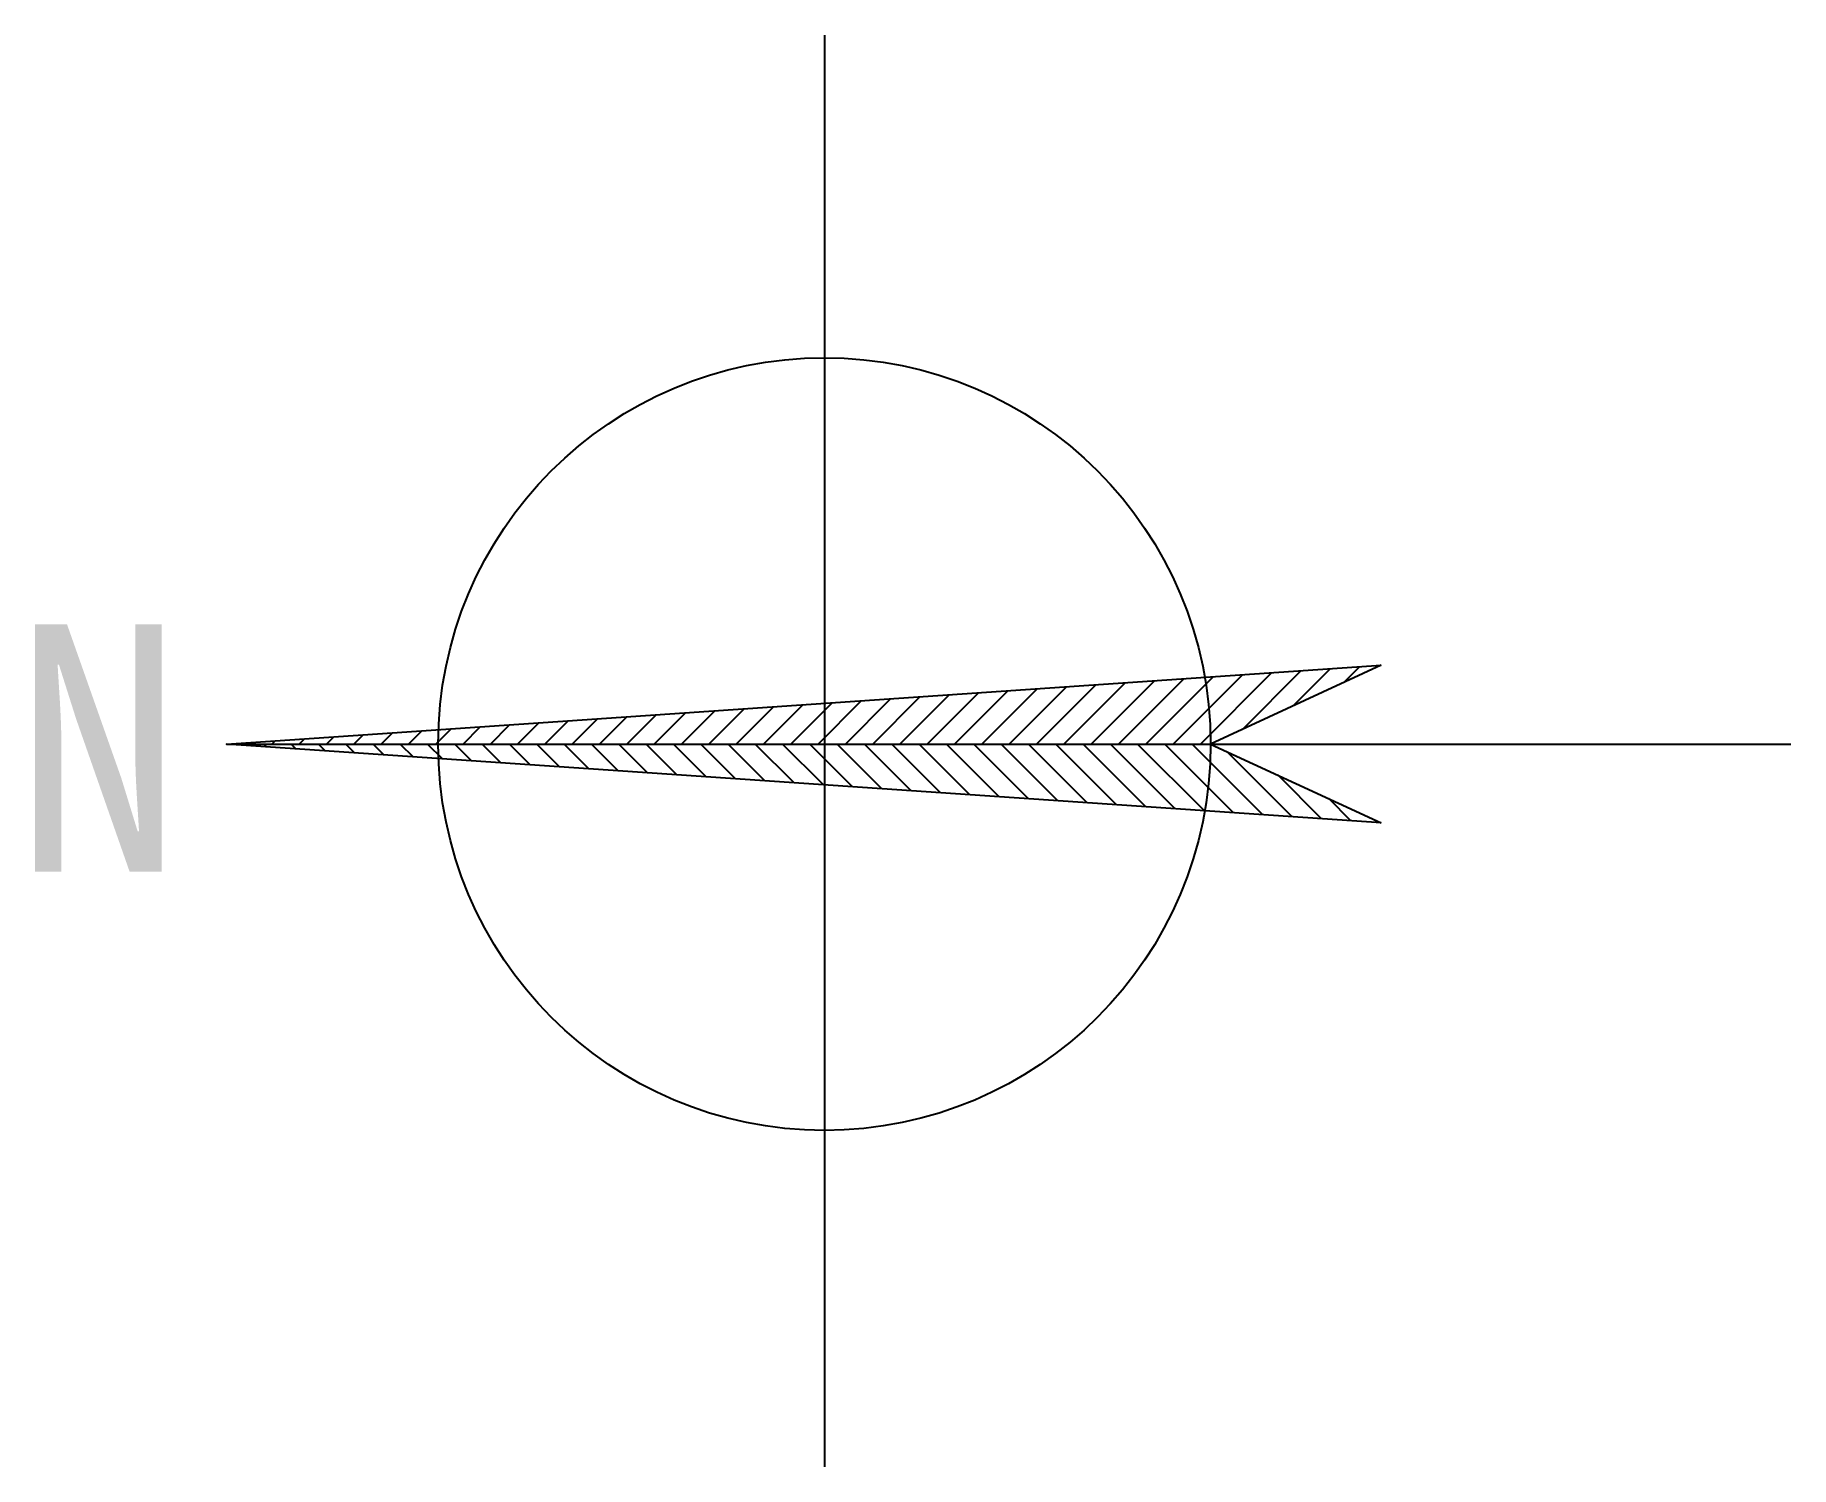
# Model space of a CAD drawing. Extents: x -8310 to -2628, y 5850 to 10483.
import ezdxf

# ---------------------------------------------------------------- set-up
doc = ezdxf.new("R2010")
doc.units = 0
doc.header["$MEASUREMENT"] = 0
doc.layers.get('0').update_dxf_attribs({"linetype": 'CONTINUOUS'})
doc.layers.add('4', color=5, linetype='CONTINUOUS')
doc.layers.add('LAYER5', color=5, linetype='CONTINUOUS')

msp = doc.modelspace()

# ---------------------------------------------------------------- hatches: boundary and pattern name
at = {"layer": 'LAYER5'}
h = msp.add_hatch(dxfattribs=at)
h.set_pattern_fill('ANSI31', color=256, scale=500, style=0)
h.paths.add_polyline_path([(-4505.8, 8189.1, 0.043433), (-4524.6, 8405), (-5755.8, 8321), (-5755.8, 8189.1)])
h.paths.add_polyline_path([(-5755.8, 8189.1), (-5755.8, 8321), (-7005, 8235.8, 0.009356), (-7005.8, 8189.1)])
h.paths.add_polyline_path([(-4524.6, 8405, -0.043433), (-4505.8, 8189.1), (-3953.9, 8443.9)])
h.paths.add_polyline_path([(-7005.8, 8189.1, -0.009356), (-7005, 8235.8), (-7690.6, 8189.1)])
h = msp.add_hatch(dxfattribs=at)
h.set_pattern_fill('ANSI31', color=256, scale=500, angle=90, style=0)
h.paths.add_polyline_path([(-4524.6, 7973.1, 0.043433), (-4505.8, 8189.1), (-5755.8, 8189.1), (-5755.8, 8057.1)])
h.paths.add_polyline_path([(-4505.8, 8189.1, -0.043433), (-4524.6, 7973.1), (-3953.9, 7934.2)])
h.paths.add_polyline_path([(-5755.8, 8057.1), (-5755.8, 8189.1), (-7005.8, 8189.1, 0.009356), (-7005, 8142.3)])
h.paths.add_polyline_path([(-7005, 8142.3, -0.009356), (-7005.8, 8189.1), (-7690.6, 8189.1)])

# ---------------------------------------------------------------- linework, layer by layer
at = {"layer": '4', "linetype": 'BYBLOCK'}
msp.add_lwpolyline([(-3953.9, 7934.2), (-7690.6, 8189.1), (-7690.6, 8189.1), (-3953.9, 8443.9)], dxfattribs=at)
at = {"layer": '4', "linetype": 'BYBLOCK', "ltscale": 2}
msp.add_circle((-5755.8, 8189.1), 1250, dxfattribs=at)
at = {"layer": 'LAYER5'}
for p, q in [((-5755.8, 10482.9), (-5755.8, 5850.4)), ((-3953.9, 8443.9), (-4505.8, 8189.1)), ((-7690.6, 8189.1), (-2627.6, 8189.1)), ((-4505.8, 8189.1), (-3953.9, 7934.2))]:
    msp.add_line(p, q, dxfattribs=at)

# ---------------------------------------------------------------- texts
at = {"color": 1, "linetype": 'BYBLOCK', "ltscale": 2, "insert": (-8377.9, 8576.2), "char_height": 800, "width": 433, "attachment_point": 1}
msp.add_mtext('N', dxfattribs=at)

doc.saveas('drawing.dxf')
